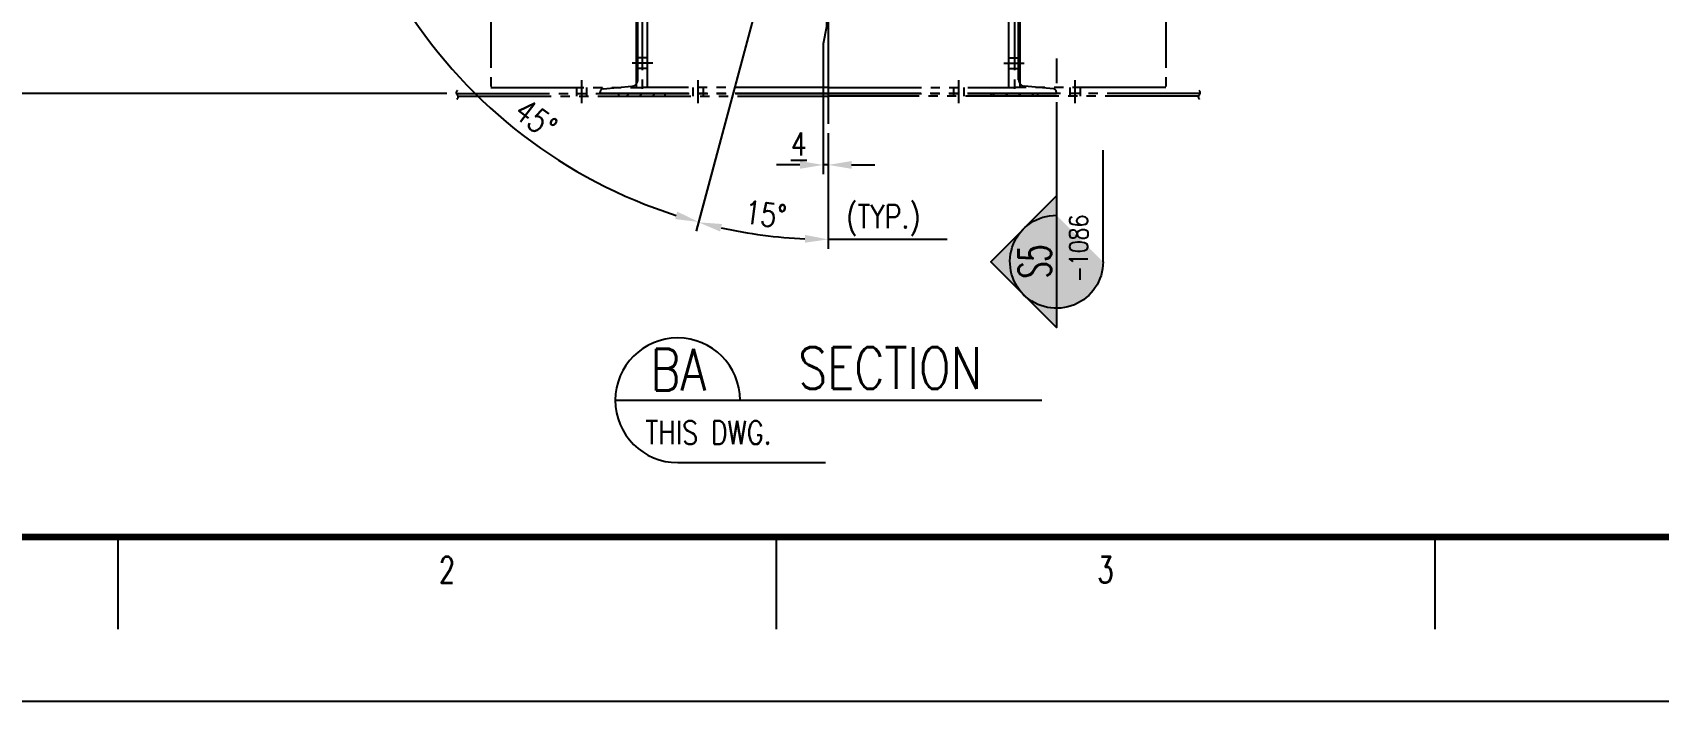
# Model space of a CAD drawing. Header units: millimetres. Extents: x 0 to 232280, y -26939 to 23794.
# Drawn here: x 2696 to 7935, y -20656 to -18500 of the extents above; entities that cross this region are included whole.
import ezdxf
from ezdxf.enums import TextEntityAlignment as Align

# ---------------------------------------------------------------- set-up
doc = ezdxf.new("R2010")
doc.units = ezdxf.units.MM
doc.header["$LTSCALE"] = 30
doc.linetypes.add('JNK-CENTER', pattern=[34, 30, -1.5, 1, -1.5])
doc.linetypes.add('JNK-PHANTOM', pattern=[15, 10, -1, 1, -1, 1, -1])
for name, color, linetype in [('CEN-R', 1, 'JNK-CENTER'), ('CON-C', 4, 'Continuous'), ('CON-G', 3, 'Continuous'), ('CON-W', 7, 'Continuous'), ('CON-Y', 2, 'Continuous'), ('Dim-W', 7, 'Continuous'), ('PHA-M', 6, 'JNK-PHANTOM'), ('STL-OBJT', 7, 'Continuous'), ('TXT-Y', 2, 'Continuous')]:
    doc.layers.add(name, color=color, linetype=linetype)
doc.styles.add('ROMANS', font='ROMANS.shx', dxfattribs={"width": 0.8})
doc.styles.add('SIMPLEX', font='simplex.shx', dxfattribs={"width": 0.8})
doc.dimstyles.new('DIM30X1.5', dxfattribs={"dimscale": 30, "dimtxt": 2.5, "dimasz": 2.5, "dimexe": 1, "dimexo": 1, "dimgap": 1, "dimtad": 1, "dimdec": 0, "dimlfac": 0.6666666666666665, "dimdsep": 46, "dimtxsty": 'SIMPLEX', "dimcen": 0, "dimclrd": 7, "dimclre": 7, "dimclrt": 2, "dimadec": 1, "dimazin": 2, "dimtfac": 1, "dimtdec": 0, "dimtix": 1, "dimtmove": 2, "dimatfit": 0, "dimfxl": 1, "dimtolj": 1, "dimtzin": 0, "dimarcsym": 0})
pattern_1 = [(44.99999999999999, (2440.133257387792, -22053.39373790258), (-21.04747528375583, 21.04747528375583), [])]

# ---------------------------------------------------------------- blocks, each defined once
blk = doc.blocks.new('TITLE')
at = {"color": 7}
for p, q in [((99.02439024387672, 17.68292682926827), (99.02439024387672, 7.780487804878013)), ((169.7560975609531, 17.68292682926827), (169.7560975609531, 7.780487804878013)), ((240.4878048780283, 17.68292682926827), (240.4878048780283, 7.780487804878013)), ((841, 0), (0, 0))]:
    blk.add_line(p, q, dxfattribs=at)
at = {"color": 7, "const_width": 0.7073170731707307}
blk.add_lwpolyline([(28.29268292683742, 17.68292682926827), (823.6707317073171, 17.68292682926827)], dxfattribs=at)
at = {"color": 7, "style": 'ROMANS', "width": 0.7}
for s, p in [('2', (134.3902439024148, 14.14634146341463)), ('3', (205.1219512194903, 14.14634146341463))]:
    blk.add_text(s, height=2.829268292682921, dxfattribs=at).set_placement(p, align=Align.MIDDLE)
blk = doc.blocks.new('*D631')
at = {"layer": 'DEFPOINTS', "color": 0, "transparency": 16777216}
for p in [(5243.803985832037, -18535.76989321832), (5260.251662681363, -18793.95424681531), (5243.803985832037, -18926.46049698338)]:
    blk.add_point(p, dxfattribs=at)
at = {"layer": 'Dim-W', "color": 7, "lineweight": -2, "transparency": 16777216}
for p, q in [((5243.803985832037, -18565.76989321832), (5243.803985832037, -18956.46049698338)), ((5260.251662681363, -18823.95424681531), (5260.251662681363, -18956.46049698338)), ((5168.803985832037, -18926.46049698338), (5093.803985832037, -18926.46049698338)), ((5260.251662681363, -18926.46049698338), (5243.803985832037, -18926.46049698338)), ((5335.251662681363, -18926.46049698338), (5410.251662681363, -18926.46049698338))]:
    blk.add_line(p, q, dxfattribs=at)
at = {"layer": 'Dim-W', "color": 7, "transparency": 16777216}
for points in [[(5168.803985832037, -18913.96049698338), (5168.803985832037, -18938.96049698338), (5243.803985832037, -18926.46049698338)], [(5335.251662681363, -18913.96049698338), (5335.251662681363, -18938.96049698338), (5260.251662681363, -18926.46049698338)]]:
    blk.add_solid(points, dxfattribs=at)
at = {"layer": 'Dim-W', "color": 2, "transparency": 16777216, "insert": (5165.487199163657, -18858.96049698338), "char_height": 75, "attachment_point": 5, "style": 'SIMPLEX'}
blk.add_mtext('\\A1;\\L4', dxfattribs=at)
blk = doc.blocks.new('*D661')
at = {"layer": 'CON-W', "color": 7, "lineweight": -2, "transparency": 16777216}
for p, q in [((3222.018318479139, -18313.61408833086), (2593.883276716264, -18313.61408833086)), ((4142.75165412201, -18313.61408833086), (3548.769707376909, -18313.61408833086)), ((2623.883276716264, -18621.11408833179), (2623.883276716264, -18388.61408833086)), ((4031.678818187469, -18696.11408833179), (2593.883276716264, -18696.11408833179))]:
    blk.add_line(p, q, dxfattribs=at)
at = {"layer": 'CON-W', "color": 7, "transparency": 16777216}
for points in [[(2611.383276716264, -18388.61408833086), (2636.383276716264, -18388.61408833086), (2623.883276716264, -18313.61408833086)], [(2611.383276716264, -18621.11408833179), (2636.383276716264, -18621.11408833179), (2623.883276716264, -18696.11408833179)]]:
    blk.add_solid(points, dxfattribs=at)
at = {"layer": 'DEFPOINTS', "color": 0, "transparency": 16777216}
for p in [(2623.883276716264, -18313.61408833086), (4172.75165412201, -18313.61408833086), (4061.678818187469, -18696.11408833179)]:
    blk.add_point(p, dxfattribs=at)
at = {"layer": 'CON-W', "color": 2, "transparency": 16777216, "insert": (2556.383276716267, -18504.86408833132), "char_height": 75, "attachment_point": 5, "rotation": 90, "style": 'SIMPLEX'}
blk.add_mtext('\\A1;255', dxfattribs=at)
blk = doc.blocks.new('SECMARK1')
at = {"layer": 'CON-Y'}
h = blk.add_hatch(color=256, dxfattribs=at)
edge = h.paths.add_edge_path()
edge.add_line((21.82666666666668, 7.071067811865485), (18.29113276073393, 3.535533905932776))
edge.add_arc((21.82666666666668, 4.707345624410664e-14), 5.000000000000002, 44.99999999999977, 135.0000000000001, ccw=False)
edge.add_line((25.36220057259943, 3.535533905932773), (21.82666666666668, 7.071067811865485))
h = blk.add_hatch(color=256, dxfattribs=at)
edge = h.paths.add_edge_path()
edge.add_line((14.75559885480128, 4.707345624410664e-14), (16.82666666666668, 1.689559442740931e-14))
edge.add_arc((21.82666666666668, 4.618527782440651e-14), 5, 135.0000000000001, 180.0000000000003, ccw=False)
edge.add_line((18.29113276073393, 3.535533905932776), (14.75559885480128, 4.707345624410664e-14))
edge = h.paths.add_edge_path()
edge.add_arc((21.82666666666668, 4.736951571734001e-14), 5, 270, 540.0000000000005)
h = blk.add_hatch(color=256, dxfattribs=at)
edge = h.paths.add_edge_path()
edge.add_line((26.82666666666668, 4.332076805060308e-14), (28.89773447853207, 4.736951571734001e-14))
edge.add_line((28.89773447853207, 4.736951571734001e-14), (25.36220057259943, 3.535533905932773))
edge.add_arc((21.82666666666668, 4.951594689828198e-14), 5, -1.1368683772161603e-13, 44.999999999999716, ccw=False)
at = {"layer": 'CON-C'}
blk.add_line((0, 0), (2.633333333333307, 0), dxfattribs=at)
blk.add_lwpolyline([(4.666666666666639, 0), (28.89773447853207, 4.736951571734001e-14), (21.82666666666668, 7.071067811865485), (14.75559885480128, 4.736951571734001e-14)], dxfattribs=at)
at = {"layer": 'CON-Y'}
blk.add_line((21.82666666666668, -4.999999999999953), (9.823333333333341, -4.999999999999953), dxfattribs=at)
blk.add_arc((21.82666666666668, 4.736951571734001e-14), 5, 270, 180.0000000000004, dxfattribs=at)
at = {"layer": 'CON-C', "style": 'SIMPLEX', "width": 0.8}
blk.add_attdef('TAG', text='', height=3.5, dxfattribs=at).set_placement((21.80333333333334, 0.5800000000000568), align=Align.CENTER)
at = {"layer": 'CON-Y', "style": 'SIMPLEX', "width": 0.8}
blk.add_attdef('H0000-0000', text='', height=2, dxfattribs=at).set_placement((24.66333333333334, -3.379999999999943), align=Align.RIGHT)
blk = doc.blocks.new('*D566')
at = {"layer": 'DEFPOINTS', "color": 0, "transparency": 16777216}
for p in [(5260.251662681363, -16161.98271826177), (5127.444843801088, -18045.76557175463), (5072.4457967169, -18251.02480984072), (5260.251662681362, -18793.95424681531), (4979.577736604175, -19141.90471030432)]:
    blk.add_point(p, dxfattribs=at)
at = {"layer": 'Dim-W', "color": 7, "lineweight": -2, "transparency": 16777216}
for p, q in [((5064.681225363825, -18280.0025846294), (4834.148364665638, -19140.36293356939)), ((5260.251662681362, -18823.95424681531), (5260.251662681361, -19196.46049698338))]:
    blk.add_line(p, q, dxfattribs=at)
blk.add_arc((5260.251662681363, -17550.12377610175), 1616.336720881629, 257.6588327838449, 267.3411672161577, dxfattribs=at)
at = {"layer": 'Dim-W', "color": 7, "transparency": 16777216}
for points in [[(4911.833988733611, -19141.25648930416), (4917.742471459324, -19116.96472461157), (4841.912936018712, -19111.38515878072)], [(5185.561858103345, -19152.22381576557), (5184.981842820705, -19177.21708650536), (5260.251662681363, -19166.46049698338)]]:
    blk.add_solid(points, dxfattribs=at)
at = {"layer": 'Dim-W', "color": 2, "transparency": 16777216, "insert": (5058.087903134128, -19085.7099841269), "char_height": 75, "attachment_point": 5, "rotation": 352.5000000000012, "style": 'SIMPLEX'}
blk.add_mtext('\\A1;15°', dxfattribs=at)
blk = doc.blocks.new('*D567')
at = {"layer": 'DEFPOINTS', "color": 0, "transparency": 16777216}
for p in [(4821.133465284268, -17803.64878557518), (4637.103066980402, -17909.89878557499), (5127.444843801088, -18045.76557175463), (5072.445796716898, -18251.02480984072), (4118.228211141261, -18692.14722764205)]:
    blk.add_point(p, dxfattribs=at)
at = {"layer": 'Dim-W', "color": 7, "lineweight": -2, "transparency": 16777216}
for p, q in [((4611.12230486687, -17924.89878557499), (3835.583535285154, -18372.65630296003)), ((5064.681225363825, -18280.00258462939), (4834.477496347041, -19139.13459741196))]:
    blk.add_line(p, q, dxfattribs=at)
blk.add_arc((5260.251662681331, -17550.12377610189), 1615.065053716163, 212.6609266672793, 252.339073332725, dxfattribs=at)
at = {"layer": 'Dim-W', "color": 7, "transparency": 16777216}
for points in [[(3889.885016924156, -18428.21965637779), (3911.239579139349, -18415.22032283344), (3861.564297398687, -18357.65630296003)], [(4773.782585254058, -19077.0728497177), (4766.75316066014, -19101.06424796538), (4842.242067700116, -19110.15682262329)]]:
    blk.add_solid(points, dxfattribs=at)
at = {"layer": 'Dim-W', "color": 2, "transparency": 16777216, "insert": (4318.153749097168, -18777.88968078563), "char_height": 75, "attachment_point": 5, "rotation": 322.50000000000256, "style": 'SIMPLEX'}
blk.add_mtext('\\A1;45°', dxfattribs=at)
blk = doc.blocks.new('*D568')
at = {"layer": 'DEFPOINTS', "color": 0, "transparency": 16777216}
for p in [(5430.262122632765, -15936.59133272547), (5260.251662681369, -16161.98271826177), (5386.763045810676, -16673.64206898462), (5260.251662681381, -17391.12377610075), (5260.25166268137, -18793.9542468153)]:
    blk.add_point(p, dxfattribs=at)
at = {"layer": 'Dim-W', "color": 7, "lineweight": -2, "transparency": 16777216}
for p, q in [((5260.25166268137, -16131.98271826177), (5260.25166268137, -15896.68935103279)), ((5391.972491140683, -16644.09783639426), (5519.75747723707, -15919.39316792546))]:
    blk.add_line(p, q, dxfattribs=at)
blk.add_arc((5260.25166268137, -17391.12377610081), 1464.434425068022, 82.93468465231284, 87.0653153476906, dxfattribs=at)
at = {"layer": 'Dim-W', "color": 7, "transparency": 16777216}
for points in [[(5334.906979465199, -15941.10578873099), (5335.547158351977, -15916.11398665525), (5260.25166268137, -15926.68935103279)], [(5442.232836756075, -15925.44777407618), (5438.523509000024, -15950.17106041919), (5514.548031907063, -15948.93740051583)]]:
    blk.add_solid(points, dxfattribs=at)
at = {"layer": 'Dim-W', "color": 2, "transparency": 16777216, "insert": (5393.768545338835, -15865.01882402381), "char_height": 75, "attachment_point": 5, "rotation": 355.00000000000176, "style": 'SIMPLEX'}
blk.add_mtext('\\A1;10°', dxfattribs=at)
blk = doc.blocks.new('SECTITLE')
at = {"layer": 'CON-G'}
for p, q in [((-1.7, 0), (44.09999999999997, 0)), ((4.999999999999999, -6.7), (20.85999999999999, -6.7))]:
    blk.add_line(p, q, dxfattribs=at)
blk.add_arc((5, 0), 6.7, 0, 270, dxfattribs=at)
at = {"layer": 'CON-C', "style": 'SIMPLEX', "width": 0.8}
for tag, p in [('A', (5.060000000000002, 1.039999999999964)), ('ELEVATION', (27.83000000000001, 1.22))]:
    blk.add_attdef(tag, text='', height=4.5, dxfattribs=at).set_placement(p, align=Align.CENTER)
at = {"layer": 'CON-Y', "style": 'SIMPLEX', "width": 0.8}
blk.add_attdef('SCALE', text='', height=2.5, dxfattribs=at).set_placement((44.90000000000001, -3.72), align=Align.RIGHT)
blk.add_attdef('H0000-0000', (1.539999999999953, -4.720000000000033), '', height=2.5, dxfattribs=at)

msp = doc.modelspace()

# ---------------------------------------------------------------- hatches: boundary and pattern name
at = {"layer": 'PHA-M'}
h = msp.add_hatch(dxfattribs=at)
h.set_pattern_fill('ANSI31', color=256, scale=9.375)
h.set_pattern_definition(pattern_1)
h.paths.add_polyline_path([(4735.251637002399, -18705.11408833182), (4735.251637002399, -18696.11408833173), (4660.251654121737, -18696.11408833173), (4585.251637002388, -18696.11408833175), (4585.251637002388, -18705.11408833182)])
h = msp.add_hatch(dxfattribs=at)
h.set_pattern_fill('ANSI31', color=256, scale=9.375)
h.set_pattern_definition(pattern_1)
h.paths.add_polyline_path([(5785.251688360328, -18705.11408833182), (5785.251688360328, -18696.11408833173), (5860.251671240989, -18696.11408833173), (5935.251688360338, -18696.11408833175), (5935.251688360338, -18705.11408833182)])

# ---------------------------------------------------------------- linework, layer by layer
at = {"layer": 'CEN-R'}
msp.add_line((5260.251662681363, -16161.98271826177), (5260.251662681363, -18793.95424681531), dxfattribs=at)
at = {"layer": 'Dim-W'}
for p, q in [((5243.803985832037, -18535.76989321832), (5243.803985832037, -18565.76989321832)), ((5643.507761118417, -19166.46049698338), (5260.251662681359, -19166.46049698338))]:
    msp.add_line(p, q, dxfattribs=at)
msp.add_lwpolyline([(5254.251662681363, -18075.45111580532), (5254.251662681363, -18481.01868016514), (5243.803985832037, -18535.76989321832), (5243.803985832037, -18535.76989321832)], dxfattribs=at)
at = {"layer": 'PHA-M'}
for p, q in [((4172.75165412201, -18313.61408833129), (4172.75165412201, -18696.11408833191)), ((4660.251654121737, -18321.11408833173), (4660.251654121737, -18696.11408833173)), ((4660.251654121737, -18321.11408833173), (4660.251654121737, -18696.11408833173)), ((5860.251671240989, -18321.11408833173), (5860.251671240989, -18696.11408833173)), ((5860.251671240989, -18321.11408833173), (5860.251671240989, -18696.11408833173)), ((6347.751671240716, -18313.61408833129), (6347.751671240716, -18696.11408833191)), ((4642.251654128489, -18676.61408833449), (4642.251654128489, -18340.61408833443)), ((4646.751654126801, -18652.05619736636), (4646.751654126801, -18365.17197929636)), ((4678.251654114985, -18676.61408833449), (4678.251654114985, -18340.61408833443)), ((5842.251671247741, -18676.61408833449), (5842.251671247741, -18340.61408833443)), ((5873.751671235925, -18652.05619736636), (5873.751671235925, -18365.17197929636)), ((5878.251671234237, -18676.61408833449), (5878.251671234237, -18340.61408833443)), ((4694.597878104603, -18598.61408833173), (4628.685406242545, -18598.61408833173)), ((4678.251654114985, -18581.36408833173), (4646.751654126801, -18581.36408833173)), ((5825.905447258123, -18598.61408833173), (5891.817919120182, -18598.61408833173)), ((5842.251671247741, -18581.36408833173), (5873.751671235925, -18581.36408833173)), ((4678.251654114985, -18615.86408833173), (4646.751654126801, -18615.86408833173)), ((5842.251671247741, -18615.86408833173), (5873.751671235925, -18615.86408833173)), ((4061.678818226352, -18696.11408833191), (5260.251662681407, -18696.11408833191)), ((4172.75165412201, -18676.61408833458), (4660.251654121737, -18676.61408833448)), ((4448.751662681407, -18676.61408833442), (4448.751662681407, -18705.11408833181)), ((4465.251662681407, -18653.39373624144), (4465.251662681407, -18727.50313588957)), ((4465.251662681407, -18653.393736241), (4465.251662681407, -18727.50313588913)), ((4465.251662681407, -18659.47063575124), (4465.251662681407, -18725.89218344471)), ((4465.251662681407, -18666.97063575067), (4465.251662681407, -18727.50313588957)), ((4465.251662681407, -18666.97063575024), (4465.251662681407, -18727.50313588913)), ((4481.751662681407, -18676.61408833442), (4481.751662681407, -18705.11408833181)), ((4525.251654121737, -18696.11408833173), (4525.251654121737, -18691.55050196677)), ((4660.251654121737, -18696.11408833173), (4525.251654121737, -18696.11408833173)), ((4534.836518822911, -18681.09045763681), (4627.581924724454, -18672.97628602627)), ((4585.251637002388, -18705.11408833182), (4585.251637002388, -18696.11408833191)), ((5260.251662681407, -18676.61408833456), (4660.251654121737, -18676.61408833444)), ((5260.251662681407, -18696.11408833173), (4660.251654121737, -18696.11408833173)), ((4660.251654121737, -18696.11408833173), (4795.251654121737, -18696.11408833173)), ((4735.251637002399, -18705.11408833182), (4735.251637002399, -18696.11408833191)), ((4823.751654121737, -18676.61408833442), (4823.751654121737, -18705.11408833181)), ((4840.251654121737, -18653.39373624144), (4840.251654121737, -18727.50313588957)), ((4840.251654121737, -18653.393736241), (4840.251654121737, -18727.50313588914)), ((4840.251654121737, -18659.47063575124), (4840.251654121737, -18725.89218344471)), ((4840.251654121737, -18666.97063575068), (4840.251654121737, -18727.50313588957)), ((4840.251654121737, -18666.97063575024), (4840.251654121737, -18727.50313588914)), ((4856.751654121737, -18676.61408833442), (4856.751654121737, -18705.11408833181)), ((5260.251662681319, -18676.61408833456), (5860.251671240989, -18676.61408833444)), ((6458.824507136378, -18696.11408833191), (5260.251662681319, -18696.11408833191)), ((5260.251662681319, -18696.11408833173), (5860.251671240989, -18696.11408833173)), ((5663.751671240989, -18676.61408833442), (5663.751671240989, -18705.11408833181)), ((5680.251671240989, -18653.39373624144), (5680.251671240989, -18727.50313588957)), ((5680.251671240989, -18653.393736241), (5680.251671240989, -18727.50313588914)), ((5680.251671240989, -18659.47063575124), (5680.251671240989, -18725.89218344471)), ((5680.251671240989, -18666.97063575068), (5680.251671240989, -18727.50313588957)), ((5680.251671240989, -18666.97063575024), (5680.251671240989, -18727.50313588914)), ((5696.751671240989, -18676.61408833442), (5696.751671240989, -18705.11408833181)), ((5860.251671240989, -18696.11408833173), (5725.251671240989, -18696.11408833173)), ((5785.251688360328, -18705.11408833182), (5785.251688360328, -18696.11408833191)), ((6347.751671240716, -18676.61408833458), (5860.251671240989, -18676.61408833448)), ((5860.251671240989, -18696.11408833173), (5995.251671240989, -18696.11408833173)), ((5985.666806539815, -18681.09045763681), (5892.921400638272, -18672.97628602627)), ((5935.251688360338, -18705.11408833182), (5935.251688360338, -18696.11408833191)), ((5995.251671240989, -18696.11408833173), (5995.251671240989, -18691.55050196677)), ((6038.751662681319, -18676.61408833442), (6038.751662681319, -18705.11408833181)), ((6055.251662681319, -18653.39373624144), (6055.251662681319, -18727.50313588957)), ((6055.251662681319, -18653.393736241), (6055.251662681319, -18727.50313588913)), ((6055.251662681319, -18659.47063575124), (6055.251662681319, -18725.89218344471)), ((6055.251662681319, -18666.97063575067), (6055.251662681319, -18727.50313588957)), ((6055.251662681319, -18666.97063575024), (6055.251662681319, -18727.50313588913)), ((6071.751662681319, -18676.61408833442), (6071.751662681319, -18705.11408833181)), ((4067.607144885438, -18705.11408833182), (5260.251662681407, -18705.11408833182)), ((6452.896180477284, -18705.11408833182), (5260.251662681319, -18705.11408833182))]:
    msp.add_line(p, q, dxfattribs=at)
for points in [[(4064.642981555899, -18714.11408833191, 0.483444616696546), (4064.642981555899, -18700.61408833191, -0.4834446166961091), (4064.642981555899, -18687.11408833191)], [(6455.860343806824, -18714.11408833191, -0.483444616696546), (6455.860343806824, -18700.61408833191, 0.4834446166961091), (6455.860343806824, -18687.11408833191)]]:
    msp.add_lwpolyline(points, format="xyb", dxfattribs=at)
for centre, radius, start, end in [((4535.751654121748, -18691.55050196678), 10.50000000000819, 94.99999999987709, 179.9999999997916), ((4625.751654126787, -18652.05619736633), 21.00000000001668, 274.9999999998771, 359.9999999997916), ((5894.751671235939, -18652.05619736633), 21.00000000001668, 180.0000000002084, 265.0000000001228), ((5984.751671240978, -18691.55050196678), 10.50000000000819, 2.08440831604393e-10, 85.0000000001229)]:
    msp.add_arc(centre, radius, start, end, dxfattribs=at)

# ---------------------------------------------------------------- block references
at = {"linetype": 'ByBlock', "xscale": 29.99999999699995, "yscale": 29.99999999699995, "zscale": 29.99999999699995}
msp.add_blockref('TITLE', (1.198058801309034e-05, -20655.88268057358), dxfattribs=at)
at = {"layer": 'CON-W'}
ref = msp.add_blockref('SECMARK1', (5995.803390038855, -18583.8034069423), dxfattribs=dict(at, xscale=-30, yscale=30, zscale=30, rotation=90))
ref.add_attrib('H0000-0000', '-1086', dxfattribs={"layer": 'CON-Y', "height": 60, "rotation": 90, "style": 'SIMPLEX', "width": 0.8}).set_placement((6097.203390038856, -19087.02941850879), align=Align.RIGHT)
ref.add_attrib('TAG', 'S5', dxfattribs={"layer": 'CON-C', "height": 105, "rotation": 90, "style": 'SIMPLEX', "width": 0.6}).set_placement((5978.40339003886, -19237.9034069423), align=Align.CENTER)
at = {"layer": 'STL-OBJT', "xscale": 30, "yscale": 30, "zscale": 30}
msp.add_blockref('SECTITLE', (4625.1452697983, -19684.94306030714), dxfattribs=at).add_auto_attribs({'H0000-0000': 'THIS DWG.', 'A': 'BA', 'ELEVATION': 'SECTION'})

# ---------------------------------------------------------------- texts
at = {"layer": 'TXT-Y', "style": 'SIMPLEX', "width": 0.8}
msp.add_text('(TYP.)', height=75, dxfattribs=at).set_placement((5318.615128533329, -19130.1619762325))

# ---------------------------------------------------------------- dimensions: what is measured, and where the dimension line sits
at = {"layer": 'CON-W'}
dim = msp.add_linear_dim(base=(2623.883276716264, -18313.61408833086), p1=(4061.678818187469, -18696.11408833179), p2=(4172.75165412201, -18313.61408833086), angle=90, dimstyle='DIM30X1.5', dxfattribs=at)
dim.commit()
dim.dimension.update_dxf_attribs({"geometry": '*D661', "text_midpoint": (2556.383276716267, -18504.86408833132)})
at = {"layer": 'Dim-W'}
for base, line1, line2, picture, middle in [((5430.262122632765, -15936.59133272547), ((5260.25166268137, -16161.98271826177), (5260.25166268137, -18793.95424681531)), ((5260.251662681381, -17391.12377610075), (5386.763045810676, -16673.64206898463)), '*D568', (5393.768545338835, -15865.01882402381)), ((4979.577736604175, -19141.90471030432), ((5127.444843801088, -18045.76557175463), (5072.4457967169, -18251.02480984072)), ((5260.251662681363, -16161.98271826177), (5260.251662681363, -18793.95424681531)), '*D566', (5058.087903134127, -19085.7099841269)), ((4118.228211141261, -18692.14722764205), ((5127.444843801088, -18045.76557175463), (5072.4457967169, -18251.02480984072)), ((4821.133465284267, -17803.64878557518), (4637.103066980402, -17909.898785575)), '*D567', (4318.153749097168, -18777.88968078563))]:
    dim = msp.add_angular_dim_2l(base=base, line1=line1, line2=line2, dimstyle='DIM30X1.5', dxfattribs=at)
    dim.commit()
    dim.dimension.update_dxf_attribs({"geometry": picture, "text_midpoint": middle})
dim = msp.add_linear_dim(base=(5243.803985832037, -18926.46049698338), p1=(5260.251662681363, -18793.95424681531), p2=(5243.803985832037, -18535.76989321832), angle=180, text='%%U4', dimstyle='DIM30X1.5', dxfattribs=at)
dim.commit()
dim.dimension.update_dxf_attribs({"geometry": '*D631', "text_midpoint": (5165.487199163657, -18858.96049698338), "dimtype": 160})

doc.saveas('drawing.dxf')
